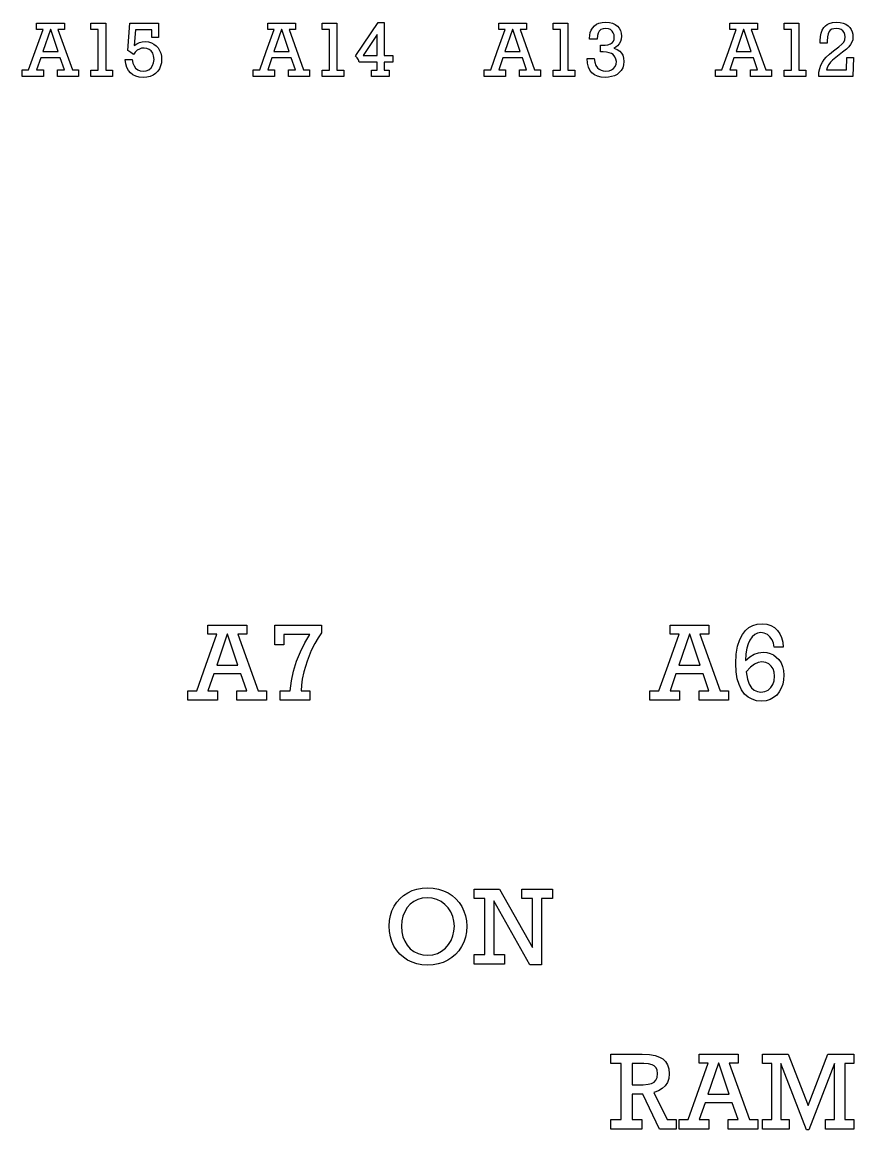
# Model space of a CAD drawing. Header units: inches. Extents: x 0.65 to 6.18, y -4.64 to -1.15.
# Drawn here: x 0.652 to 1.912, y -2.833 to -1.154 of the extents above; entities that cross this region are included whole.
import ezdxf

# ---------------------------------------------------------------- set-up
doc = ezdxf.new("R2010")
doc.units = ezdxf.units.IN
doc.header["$MEASUREMENT"] = 0
doc.layers.add('User.Drawings', color=9, linetype='CONTINUOUS', true_color=0xc2c2c2)

msp = doc.modelspace()

# ---------------------------------------------------------------- linework, layer by layer
at = {"layer": 'User.Drawings', "linetype": 'CONTINUOUS'}
for p, q in [((0.6737, -1.1655), (0.6737, -1.1557)), ((0.6737, -1.1557), (0.7158, -1.1557)), ((0.7158, -1.1557), (0.7158, -1.1655)), ((0.756, -1.1654), (0.756, -1.1557)), ((0.756, -1.1557), (0.7783, -1.1557)), ((0.7783, -1.1557), (0.7783, -1.2267)), ((0.8117, -1.1973), (0.815, -1.1557)), ((0.815, -1.1557), (0.8582, -1.1557)), ((0.8582, -1.1557), (0.8582, -1.1772)), ((1.0237, -1.1655), (1.0237, -1.1557)), ((1.0237, -1.1557), (1.0658, -1.1557)), ((1.0658, -1.1557), (1.0658, -1.1655)), ((1.106, -1.1654), (1.106, -1.1557)), ((1.106, -1.1557), (1.1283, -1.1557)), ((1.1283, -1.1557), (1.1283, -1.2267)), ((1.1574, -1.2049), (1.1908, -1.1548)), ((1.1908, -1.1548), (1.2002, -1.1548)), ((1.2002, -1.1548), (1.2002, -1.2049)), ((1.3737, -1.1655), (1.3737, -1.1557)), ((1.3737, -1.1557), (1.4158, -1.1557)), ((1.4158, -1.1557), (1.4158, -1.1655)), ((1.456, -1.1654), (1.456, -1.1557)), ((1.456, -1.1557), (1.4783, -1.1557)), ((1.4783, -1.1557), (1.4783, -1.2267)), ((1.5186, -1.1598), (1.5219, -1.1574)), ((1.5219, -1.1574), (1.5252, -1.1559)), ((1.5252, -1.1559), (1.5305, -1.1546)), ((1.5305, -1.1546), (1.5351, -1.1541)), ((1.5351, -1.1541), (1.5412, -1.1546)), ((1.5412, -1.1546), (1.5462, -1.1558)), ((1.5462, -1.1558), (1.5502, -1.1577)), ((1.5502, -1.1577), (1.5534, -1.1602)), ((1.7237, -1.1655), (1.7237, -1.1557)), ((1.7237, -1.1557), (1.7658, -1.1557)), ((1.7658, -1.1557), (1.7658, -1.1655)), ((1.806, -1.1654), (1.806, -1.1557)), ((1.806, -1.1557), (1.8283, -1.1557)), ((1.8283, -1.1557), (1.8283, -1.2267)), ((1.8685, -1.1598), (1.8713, -1.1577)), ((1.8713, -1.1577), (1.8743, -1.1561)), ((1.8743, -1.1561), (1.8793, -1.1547)), ((1.8793, -1.1547), (1.8856, -1.1541)), ((1.8856, -1.1541), (1.891, -1.1545)), ((1.891, -1.1545), (1.8955, -1.1556)), ((1.8955, -1.1556), (1.8993, -1.1572)), ((1.8993, -1.1572), (1.9027, -1.1596)), ((0.6715, -1.1988), (0.6834, -1.1655)), ((0.6834, -1.1655), (0.6737, -1.1655)), ((0.6946, -1.1655), (0.6831, -1.1988)), ((0.695, -1.1655), (0.6946, -1.1655)), ((0.7062, -1.1988), (0.695, -1.1655)), ((0.7158, -1.1655), (0.706, -1.1655)), ((0.706, -1.1655), (0.728, -1.2265)), ((0.7671, -1.1654), (0.756, -1.1654)), ((0.7671, -1.2267), (0.7671, -1.1654)), ((0.8234, -1.1658), (0.8216, -1.1897)), ((0.8481, -1.1658), (0.8234, -1.1658)), ((0.8481, -1.1772), (0.8481, -1.1658)), ((1.0215, -1.1988), (1.0334, -1.1655)), ((1.0334, -1.1655), (1.0237, -1.1655)), ((1.0446, -1.1655), (1.0331, -1.1988)), ((1.045, -1.1655), (1.0446, -1.1655)), ((1.0562, -1.1988), (1.045, -1.1655)), ((1.0658, -1.1655), (1.056, -1.1655)), ((1.056, -1.1655), (1.078, -1.2265)), ((1.1171, -1.1654), (1.106, -1.1654)), ((1.1171, -1.2267), (1.1171, -1.1654)), ((1.1895, -1.173), (1.1682, -1.2049)), ((1.1895, -1.2049), (1.1895, -1.173)), ((1.3715, -1.1988), (1.3834, -1.1655)), ((1.3834, -1.1655), (1.3737, -1.1655)), ((1.3946, -1.1655), (1.3831, -1.1988)), ((1.395, -1.1655), (1.3946, -1.1655)), ((1.4062, -1.1988), (1.395, -1.1655)), ((1.4158, -1.1655), (1.406, -1.1655)), ((1.406, -1.1655), (1.428, -1.2265)), ((1.4671, -1.1654), (1.456, -1.1654)), ((1.4671, -1.2267), (1.4671, -1.1654)), ((1.5111, -1.1791), (1.5114, -1.174)), ((1.5114, -1.174), (1.5123, -1.1697)), ((1.5123, -1.1697), (1.5137, -1.1662)), ((1.5137, -1.1662), (1.5155, -1.1633)), ((1.5155, -1.1633), (1.5186, -1.1598)), ((1.5231, -1.1746), (1.5225, -1.18)), ((1.5243, -1.1706), (1.5231, -1.1746)), ((1.526, -1.1677), (1.5243, -1.1706)), ((1.5284, -1.1655), (1.526, -1.1677)), ((1.5316, -1.1641), (1.5284, -1.1655)), ((1.5359, -1.1636), (1.5316, -1.1641)), ((1.54, -1.1641), (1.5359, -1.1636)), ((1.5431, -1.1655), (1.54, -1.1641)), ((1.5455, -1.1676), (1.5431, -1.1655)), ((1.5472, -1.1705), (1.5455, -1.1676)), ((1.5483, -1.1735), (1.5472, -1.1705)), ((1.5486, -1.1769), (1.5483, -1.1735)), ((1.5534, -1.1602), (1.5561, -1.1634)), ((1.5561, -1.1634), (1.558, -1.167)), ((1.558, -1.167), (1.5592, -1.171)), ((1.5592, -1.171), (1.5596, -1.1756)), ((1.7215, -1.1988), (1.7334, -1.1655)), ((1.7334, -1.1655), (1.7237, -1.1655)), ((1.7446, -1.1655), (1.7331, -1.1988)), ((1.745, -1.1655), (1.7446, -1.1655)), ((1.7562, -1.1988), (1.745, -1.1655)), ((1.7658, -1.1655), (1.756, -1.1655)), ((1.756, -1.1655), (1.778, -1.2265)), ((1.8171, -1.1654), (1.806, -1.1654)), ((1.8171, -1.2267), (1.8171, -1.1654)), ((1.8608, -1.1761), (1.8619, -1.1707)), ((1.8619, -1.1707), (1.8637, -1.1661)), ((1.8637, -1.1661), (1.8661, -1.1624)), ((1.8661, -1.1624), (1.8685, -1.1598)), ((1.8726, -1.1718), (1.8715, -1.1765)), ((1.8742, -1.1684), (1.8726, -1.1718)), ((1.8759, -1.1665), (1.8742, -1.1684)), ((1.8783, -1.165), (1.8759, -1.1665)), ((1.8813, -1.1641), (1.8783, -1.165)), ((1.8853, -1.1637), (1.8813, -1.1641)), ((1.8893, -1.1641), (1.8853, -1.1637)), ((1.8924, -1.1653), (1.8893, -1.1641)), ((1.895, -1.1671), (1.8924, -1.1653)), ((1.8969, -1.1696), (1.895, -1.1671)), ((1.8981, -1.1727), (1.8969, -1.1696)), ((1.8985, -1.1766), (1.8981, -1.1727)), ((1.9027, -1.1596), (1.9054, -1.1623)), ((1.9054, -1.1623), (1.9075, -1.1653)), ((1.9075, -1.1653), (1.909, -1.1688)), ((1.909, -1.1688), (1.9099, -1.1724)), ((1.9099, -1.1724), (1.9102, -1.1762)), ((0.8216, -1.1897), (0.8254, -1.1871)), ((0.8254, -1.1871), (0.8293, -1.1852)), ((0.8293, -1.1852), (0.8336, -1.1841)), ((0.8336, -1.1841), (0.8382, -1.1837)), ((0.8382, -1.1837), (0.8432, -1.1841)), ((0.8432, -1.1841), (0.8476, -1.1853)), ((0.8476, -1.1853), (0.8514, -1.1873)), ((0.8582, -1.1772), (0.8481, -1.1772)), ((0.8514, -1.1873), (0.8549, -1.19)), ((0.8549, -1.19), (0.8578, -1.1932)), ((1.5111, -1.18), (1.5111, -1.1791)), ((1.5225, -1.18), (1.5111, -1.18)), ((1.528, -1.1993), (1.528, -1.1892)), ((1.528, -1.1892), (1.5295, -1.1892)), ((1.5295, -1.1892), (1.5349, -1.189)), ((1.5349, -1.189), (1.5391, -1.1885)), ((1.5391, -1.1885), (1.5428, -1.1872)), ((1.5428, -1.1872), (1.5459, -1.185)), ((1.5459, -1.185), (1.5473, -1.183)), ((1.5473, -1.183), (1.5483, -1.1804)), ((1.5483, -1.1804), (1.5486, -1.1769)), ((1.5536, -1.1898), (1.551, -1.1921)), ((1.5561, -1.1869), (1.5536, -1.1898)), ((1.558, -1.1837), (1.5561, -1.1869)), ((1.5592, -1.1799), (1.558, -1.1837)), ((1.5596, -1.1756), (1.5592, -1.1799)), ((1.8604, -1.1827), (1.8608, -1.1761)), ((1.8604, -1.1858), (1.8604, -1.1827)), ((1.8711, -1.1858), (1.8604, -1.1858)), ((1.8715, -1.1765), (1.8711, -1.1831)), ((1.8711, -1.1831), (1.8711, -1.1858)), ((1.8886, -1.1917), (1.8935, -1.1876)), ((1.8935, -1.1876), (1.8963, -1.1843)), ((1.8963, -1.1843), (1.898, -1.1807)), ((1.898, -1.1807), (1.8985, -1.1766)), ((1.9041, -1.1914), (1.9002, -1.1952)), ((1.9067, -1.1882), (1.9041, -1.1914)), ((1.9086, -1.1846), (1.9067, -1.1882)), ((1.9098, -1.1807), (1.9086, -1.1846)), ((1.9102, -1.1762), (1.9098, -1.1807)), ((0.6616, -1.2265), (0.6715, -1.1988)), ((0.68, -1.2083), (0.6737, -1.2265)), ((0.7094, -1.2083), (0.68, -1.2083)), ((0.6831, -1.1988), (0.7062, -1.1988)), ((0.7157, -1.2265), (0.7094, -1.2083)), ((0.8163, -1.2001), (0.8117, -1.1973)), ((0.8202, -1.2034), (0.8163, -1.2001)), ((0.8231, -1.1996), (0.8202, -1.2034)), ((0.8261, -1.1968), (0.8231, -1.1996)), ((0.8293, -1.1949), (0.8261, -1.1968)), ((0.8327, -1.1938), (0.8293, -1.1949)), ((0.8364, -1.1934), (0.8327, -1.1938)), ((0.8406, -1.1939), (0.8364, -1.1934)), ((0.8441, -1.1954), (0.8406, -1.1939)), ((0.8472, -1.1978), (0.8441, -1.1954)), ((0.8495, -1.2011), (0.8472, -1.1978)), ((0.8509, -1.2052), (0.8495, -1.2011)), ((0.8515, -1.2106), (0.8509, -1.2052)), ((0.8578, -1.1932), (0.86, -1.197)), ((0.86, -1.197), (0.8617, -1.2011)), ((0.8617, -1.2011), (0.8627, -1.2056)), ((0.8627, -1.2056), (0.863, -1.2104)), ((1.0116, -1.2265), (1.0215, -1.1988)), ((1.03, -1.2083), (1.0237, -1.2265)), ((1.0594, -1.2083), (1.03, -1.2083)), ((1.0331, -1.1988), (1.0562, -1.1988)), ((1.0657, -1.2265), (1.0594, -1.2083)), ((1.1569, -1.2056), (1.1574, -1.2049)), ((1.1592, -1.2083), (1.1569, -1.2056)), ((1.161, -1.2113), (1.1592, -1.2083)), ((1.1682, -1.2049), (1.1895, -1.2049)), ((1.2002, -1.2049), (1.2131, -1.2049)), ((1.2131, -1.2049), (1.2131, -1.2147)), ((1.3616, -1.2265), (1.3715, -1.1988)), ((1.38, -1.2083), (1.3737, -1.2265)), ((1.4094, -1.2083), (1.38, -1.2083)), ((1.3831, -1.1988), (1.4062, -1.1988)), ((1.4157, -1.2265), (1.4094, -1.2083)), ((1.5316, -1.1992), (1.528, -1.1993)), ((1.5369, -1.1995), (1.5316, -1.1992)), ((1.541, -1.2004), (1.5369, -1.1995)), ((1.5443, -1.2017), (1.541, -1.2004)), ((1.5468, -1.2034), (1.5443, -1.2017)), ((1.5496, -1.2065), (1.5468, -1.2034)), ((1.551, -1.1921), (1.5481, -1.1937)), ((1.5481, -1.1937), (1.5532, -1.1957)), ((1.5512, -1.21), (1.5496, -1.2065)), ((1.5532, -1.1957), (1.557, -1.1981)), ((1.557, -1.1981), (1.5597, -1.201)), ((1.5597, -1.201), (1.5616, -1.2044)), ((1.5616, -1.2044), (1.5628, -1.2086)), ((1.7116, -1.2265), (1.7215, -1.1988)), ((1.73, -1.2083), (1.7237, -1.2265)), ((1.7594, -1.2083), (1.73, -1.2083)), ((1.7331, -1.1988), (1.7562, -1.1988)), ((1.7657, -1.2265), (1.7594, -1.2083)), ((1.8668, -1.2107), (1.8696, -1.2074)), ((1.8696, -1.2074), (1.8745, -1.2027)), ((1.8745, -1.2027), (1.8805, -1.1978)), ((1.8893, -1.2037), (1.8794, -1.2115)), ((1.8805, -1.1978), (1.8886, -1.1917)), ((1.8944, -1.1998), (1.8893, -1.2037)), ((1.9002, -1.1952), (1.8944, -1.1998)), ((1.9006, -1.2264), (1.901, -1.2077)), ((1.901, -1.2077), (1.9108, -1.2077)), ((1.9108, -1.2077), (1.9102, -1.2366)), ((0.8087, -1.2173), (0.8078, -1.2108)), ((0.8078, -1.2108), (0.8183, -1.2108)), ((0.8103, -1.2227), (0.8087, -1.2173)), ((0.8127, -1.2272), (0.8103, -1.2227)), ((0.8183, -1.2108), (0.8194, -1.2161)), ((0.8194, -1.2161), (0.8212, -1.2204)), ((0.8212, -1.2204), (0.8237, -1.2237)), ((0.8237, -1.2237), (0.8269, -1.2263)), ((0.8437, -1.2262), (0.847, -1.2235)), ((0.847, -1.2235), (0.8494, -1.22)), ((0.8494, -1.22), (0.8509, -1.2158)), ((0.8509, -1.2158), (0.8515, -1.2106)), ((0.8597, -1.2248), (0.8571, -1.2286)), ((0.8615, -1.2205), (0.8597, -1.2248)), ((0.8626, -1.2157), (0.8615, -1.2205)), ((0.863, -1.2104), (0.8626, -1.2157)), ((1.1623, -1.2147), (1.161, -1.2113)), ((1.1895, -1.2147), (1.1623, -1.2147)), ((1.1895, -1.2267), (1.1895, -1.2147)), ((1.2131, -1.2147), (1.2002, -1.2147)), ((1.2002, -1.2147), (1.2002, -1.2267)), ((1.5081, -1.2165), (1.5075, -1.2092)), ((1.5075, -1.2092), (1.5182, -1.2092)), ((1.5095, -1.2224), (1.5081, -1.2165)), ((1.5118, -1.2271), (1.5095, -1.2224)), ((1.5182, -1.2092), (1.519, -1.215)), ((1.519, -1.215), (1.5207, -1.2196)), ((1.5207, -1.2196), (1.5232, -1.2232)), ((1.5232, -1.2232), (1.5257, -1.2254)), ((1.5445, -1.2264), (1.5475, -1.2243)), ((1.5475, -1.2243), (1.5499, -1.2214)), ((1.5499, -1.2214), (1.5513, -1.218)), ((1.5518, -1.214), (1.5512, -1.21)), ((1.5513, -1.218), (1.5518, -1.214)), ((1.5614, -1.2234), (1.5592, -1.2273)), ((1.5628, -1.2189), (1.5614, -1.2234)), ((1.5628, -1.2086), (1.5633, -1.2137)), ((1.5633, -1.2137), (1.5628, -1.2189)), ((1.8587, -1.2301), (1.8599, -1.2244)), ((1.8599, -1.2244), (1.8617, -1.2194)), ((1.8617, -1.2194), (1.8641, -1.2147)), ((1.8641, -1.2147), (1.8668, -1.2107)), ((1.8714, -1.2221), (1.8701, -1.2264)), ((1.8734, -1.2182), (1.8714, -1.2221)), ((1.8762, -1.2147), (1.8734, -1.2182)), ((1.8794, -1.2115), (1.8762, -1.2147)), ((0.6518, -1.2366), (0.6518, -1.2265)), ((0.6518, -1.2265), (0.6616, -1.2265)), ((0.6839, -1.2366), (0.6518, -1.2366)), ((0.6737, -1.2265), (0.6839, -1.2265)), ((0.6839, -1.2265), (0.6839, -1.2366)), ((0.7051, -1.2366), (0.7051, -1.2265)), ((0.7051, -1.2265), (0.7157, -1.2265)), ((0.737, -1.2366), (0.7051, -1.2366)), ((0.728, -1.2265), (0.737, -1.2265)), ((0.737, -1.2265), (0.737, -1.2366)), ((0.756, -1.2366), (0.756, -1.2267)), ((0.756, -1.2267), (0.7671, -1.2267)), ((0.7888, -1.2366), (0.756, -1.2366)), ((0.7783, -1.2267), (0.7888, -1.2267)), ((0.7888, -1.2267), (0.7888, -1.2366)), ((0.8157, -1.2309), (0.8127, -1.2272)), ((0.8194, -1.2338), (0.8157, -1.2309)), ((0.8238, -1.236), (0.8194, -1.2338)), ((0.829, -1.2374), (0.8238, -1.236)), ((0.8269, -1.2263), (0.8307, -1.2279)), ((0.8352, -1.2378), (0.829, -1.2374)), ((0.8307, -1.2279), (0.8353, -1.2284)), ((0.8407, -1.2374), (0.8352, -1.2378)), ((0.8353, -1.2284), (0.8398, -1.2279)), ((0.8398, -1.2279), (0.8437, -1.2262)), ((0.8456, -1.2363), (0.8407, -1.2374)), ((0.85, -1.2344), (0.8456, -1.2363)), ((0.8539, -1.2318), (0.85, -1.2344)), ((0.8571, -1.2286), (0.8539, -1.2318)), ((1.0018, -1.2366), (1.0018, -1.2265)), ((1.0018, -1.2265), (1.0116, -1.2265)), ((1.0339, -1.2366), (1.0018, -1.2366)), ((1.0237, -1.2265), (1.0339, -1.2265)), ((1.0339, -1.2265), (1.0339, -1.2366)), ((1.0551, -1.2366), (1.0551, -1.2265)), ((1.0551, -1.2265), (1.0657, -1.2265)), ((1.087, -1.2366), (1.0551, -1.2366)), ((1.078, -1.2265), (1.087, -1.2265)), ((1.087, -1.2265), (1.087, -1.2366)), ((1.106, -1.2366), (1.106, -1.2267)), ((1.106, -1.2267), (1.1171, -1.2267)), ((1.1388, -1.2366), (1.106, -1.2366)), ((1.1283, -1.2267), (1.1388, -1.2267)), ((1.1388, -1.2267), (1.1388, -1.2366)), ((1.1809, -1.2366), (1.1809, -1.2267)), ((1.1809, -1.2267), (1.1895, -1.2267)), ((1.2077, -1.2366), (1.1809, -1.2366)), ((1.2002, -1.2267), (1.2077, -1.2267)), ((1.2077, -1.2267), (1.2077, -1.2366)), ((1.3518, -1.2366), (1.3518, -1.2265)), ((1.3518, -1.2265), (1.3616, -1.2265)), ((1.3839, -1.2366), (1.3518, -1.2366)), ((1.3737, -1.2265), (1.3839, -1.2265)), ((1.3839, -1.2265), (1.3839, -1.2366)), ((1.4051, -1.2366), (1.4051, -1.2265)), ((1.4051, -1.2265), (1.4157, -1.2265)), ((1.437, -1.2366), (1.4051, -1.2366)), ((1.428, -1.2265), (1.437, -1.2265)), ((1.437, -1.2265), (1.437, -1.2366)), ((1.456, -1.2366), (1.456, -1.2267)), ((1.456, -1.2267), (1.4671, -1.2267)), ((1.4888, -1.2366), (1.456, -1.2366)), ((1.4783, -1.2267), (1.4888, -1.2267)), ((1.4888, -1.2267), (1.4888, -1.2366)), ((1.5148, -1.2308), (1.5118, -1.2271)), ((1.5187, -1.2338), (1.5148, -1.2308)), ((1.5233, -1.236), (1.5187, -1.2338)), ((1.5288, -1.2373), (1.5233, -1.236)), ((1.5257, -1.2254), (1.5286, -1.2269)), ((1.5286, -1.2269), (1.532, -1.2279)), ((1.5354, -1.2378), (1.5288, -1.2373)), ((1.532, -1.2279), (1.536, -1.2282)), ((1.5401, -1.2376), (1.5354, -1.2378)), ((1.536, -1.2282), (1.5407, -1.2277)), ((1.5446, -1.2367), (1.5401, -1.2376)), ((1.5407, -1.2277), (1.5445, -1.2264)), ((1.5489, -1.2353), (1.5446, -1.2367)), ((1.5529, -1.2333), (1.5489, -1.2353)), ((1.5563, -1.2306), (1.5529, -1.2333)), ((1.5592, -1.2273), (1.5563, -1.2306)), ((1.7018, -1.2366), (1.7018, -1.2265)), ((1.7018, -1.2265), (1.7116, -1.2265)), ((1.7339, -1.2366), (1.7018, -1.2366)), ((1.7237, -1.2265), (1.7339, -1.2265)), ((1.7339, -1.2265), (1.7339, -1.2366)), ((1.7551, -1.2366), (1.7551, -1.2265)), ((1.7551, -1.2265), (1.7657, -1.2265)), ((1.787, -1.2366), (1.7551, -1.2366)), ((1.778, -1.2265), (1.787, -1.2265)), ((1.787, -1.2265), (1.787, -1.2366)), ((1.806, -1.2366), (1.806, -1.2267)), ((1.806, -1.2267), (1.8171, -1.2267)), ((1.8388, -1.2366), (1.806, -1.2366)), ((1.8283, -1.2267), (1.8388, -1.2267)), ((1.8388, -1.2267), (1.8388, -1.2366)), ((1.8583, -1.2366), (1.8587, -1.2301)), ((1.9102, -1.2366), (1.8583, -1.2366)), ((1.8701, -1.2264), (1.9006, -1.2264)), ((0.9331, -2.0817), (0.9331, -2.068)), ((0.9331, -2.068), (0.9921, -2.068)), ((0.9921, -2.068), (0.9921, -2.0817)), ((1.0343, -2.0977), (1.0343, -2.068)), ((1.0343, -2.068), (1.1052, -2.068)), ((1.1052, -2.0795), (1.1, -2.0868)), ((1.1052, -2.068), (1.1052, -2.0795)), ((1.6331, -2.0817), (1.6331, -2.068)), ((1.6331, -2.068), (1.6921, -2.068)), ((1.6921, -2.068), (1.6921, -2.0817)), ((1.7428, -2.0818), (1.7474, -2.0759)), ((1.7474, -2.0759), (1.7525, -2.0715)), ((1.7525, -2.0715), (1.7583, -2.0684)), ((1.7583, -2.0684), (1.7649, -2.0665)), ((1.7657, -2.0799), (1.7614, -2.0819)), ((1.7649, -2.0665), (1.7725, -2.0658)), ((1.7706, -2.0792), (1.7657, -2.0799)), ((1.7759, -2.0799), (1.7706, -2.0792)), ((1.7725, -2.0658), (1.7798, -2.0665)), ((1.7805, -2.082), (1.7759, -2.0799)), ((1.7798, -2.0665), (1.786, -2.0684)), ((1.786, -2.0684), (1.7913, -2.0714)), ((1.7913, -2.0714), (1.7958, -2.0757)), ((1.7958, -2.0757), (1.7995, -2.0808)), ((1.7995, -2.0808), (1.8022, -2.0867)), ((0.9301, -2.1283), (0.9468, -2.0817)), ((0.9468, -2.0817), (0.9331, -2.0817)), ((0.9624, -2.0817), (0.9464, -2.1283)), ((0.963, -2.0817), (0.9624, -2.0817)), ((0.9786, -2.1283), (0.963, -2.0817)), ((0.9921, -2.0817), (0.9785, -2.0817)), ((0.9785, -2.0817), (1.0092, -2.1671)), ((1.0483, -2.0977), (1.0343, -2.0977)), ((1.0875, -2.0821), (1.0483, -2.0821)), ((1.0483, -2.0821), (1.0483, -2.0977)), ((1.0732, -2.1082), (1.0799, -2.0947)), ((1.0799, -2.0947), (1.0875, -2.0821)), ((1.0949, -2.0956), (1.0897, -2.1061)), ((1.1, -2.0868), (1.0949, -2.0956)), ((1.6301, -2.1283), (1.6468, -2.0817)), ((1.6468, -2.0817), (1.6331, -2.0817)), ((1.6624, -2.0817), (1.6464, -2.1283)), ((1.663, -2.0817), (1.6624, -2.0817)), ((1.6786, -2.1283), (1.663, -2.0817)), ((1.6921, -2.0817), (1.6785, -2.0817)), ((1.6785, -2.0817), (1.7092, -2.1671)), ((1.7354, -2.0996), (1.7386, -2.0898)), ((1.7386, -2.0898), (1.7428, -2.0818)), ((1.7514, -2.0959), (1.7495, -2.1028)), ((1.7539, -2.0904), (1.7514, -2.0959)), ((1.7574, -2.0853), (1.7539, -2.0904)), ((1.7614, -2.0819), (1.7574, -2.0853)), ((1.7844, -2.0855), (1.7805, -2.082)), ((1.7876, -2.09), (1.7844, -2.0855)), ((1.7898, -2.0952), (1.7876, -2.09)), ((1.791, -2.1011), (1.7898, -2.0952)), ((1.8022, -2.0867), (1.804, -2.0934)), ((1.804, -2.0934), (1.8047, -2.1011)), ((1.0673, -2.1226), (1.0732, -2.1082)), ((1.0897, -2.1061), (1.0833, -2.1223)), ((1.7326, -2.1259), (1.7333, -2.1116)), ((1.7333, -2.1116), (1.7354, -2.0996)), ((1.7481, -2.1112), (1.7475, -2.1213)), ((1.7495, -2.1028), (1.7481, -2.1112)), ((1.7539, -2.1157), (1.7604, -2.1119)), ((1.7604, -2.1119), (1.7671, -2.1096)), ((1.7671, -2.1096), (1.7742, -2.1089)), ((1.7742, -2.1089), (1.7797, -2.1093)), ((1.7797, -2.1093), (1.7848, -2.1107)), ((1.7848, -2.1107), (1.7897, -2.113)), ((1.7897, -2.113), (1.7941, -2.1161)), ((1.8047, -2.1011), (1.791, -2.1011)), ((0.9162, -2.1671), (0.9301, -2.1283)), ((0.9464, -2.1283), (0.9786, -2.1283)), ((1.0627, -2.1374), (1.0673, -2.1226)), ((1.0833, -2.1223), (1.0784, -2.1385)), ((1.6162, -2.1671), (1.6301, -2.1283)), ((1.6464, -2.1283), (1.6786, -2.1283)), ((1.7332, -2.1386), (1.7326, -2.1259)), ((1.7475, -2.1213), (1.7539, -2.1157)), ((1.7549, -2.1315), (1.7483, -2.1387)), ((1.761, -2.127), (1.7549, -2.1315)), ((1.7667, -2.1244), (1.761, -2.127)), ((1.7724, -2.1236), (1.7667, -2.1244)), ((1.778, -2.1244), (1.7724, -2.1236)), ((1.7826, -2.1264), (1.778, -2.1244)), ((1.7863, -2.1298), (1.7826, -2.1264)), ((1.7891, -2.1341), (1.7863, -2.1298)), ((1.7941, -2.1161), (1.798, -2.12)), ((1.798, -2.12), (1.8013, -2.1249)), ((1.8013, -2.1249), (1.8036, -2.1303)), ((1.8036, -2.1303), (1.8051, -2.1365)), ((0.9419, -2.1416), (0.9331, -2.1671)), ((0.9831, -2.1416), (0.9419, -2.1416)), ((0.9919, -2.1671), (0.9831, -2.1416)), ((1.0595, -2.1523), (1.0627, -2.1374)), ((1.0784, -2.1385), (1.076, -2.1496)), ((1.6419, -2.1416), (1.6331, -2.1671)), ((1.6831, -2.1416), (1.6419, -2.1416)), ((1.6919, -2.1671), (1.6831, -2.1416)), ((1.7332, -2.1387), (1.7332, -2.1386)), ((1.7349, -2.1492), (1.7332, -2.1387)), ((1.7483, -2.1387), (1.7503, -2.1495)), ((1.7907, -2.1392), (1.7891, -2.1341)), ((1.7913, -2.1453), (1.7907, -2.1392)), ((1.7907, -2.152), (1.7913, -2.1453)), ((1.8051, -2.1365), (1.8056, -2.1437)), ((1.8056, -2.1437), (1.8052, -2.1509)), ((1.0577, -2.1674), (1.0595, -2.1523)), ((1.0747, -2.159), (1.0742, -2.1671)), ((1.076, -2.1496), (1.0747, -2.159)), ((1.7376, -2.1578), (1.7349, -2.1492)), ((1.7416, -2.166), (1.7376, -2.1578)), ((1.7503, -2.1495), (1.7532, -2.1573)), ((1.7532, -2.1573), (1.7567, -2.1628)), ((1.7567, -2.1628), (1.7608, -2.1665)), ((1.7818, -2.1663), (1.7858, -2.1625)), ((1.7858, -2.1625), (1.7888, -2.1577)), ((1.7888, -2.1577), (1.7907, -2.152)), ((1.8017, -2.1635), (1.7985, -2.1691)), ((1.8038, -2.1574), (1.8017, -2.1635)), ((1.8052, -2.1509), (1.8038, -2.1574)), ((0.9025, -2.1813), (0.9025, -2.1671)), ((0.9025, -2.1671), (0.9162, -2.1671)), ((0.9475, -2.1813), (0.9025, -2.1813)), ((0.9331, -2.1671), (0.9475, -2.1671)), ((0.9475, -2.1671), (0.9475, -2.1813)), ((0.9771, -2.1813), (0.9771, -2.1671)), ((0.9771, -2.1671), (0.9919, -2.1671)), ((1.0218, -2.1813), (0.9771, -2.1813)), ((1.0092, -2.1671), (1.0218, -2.1671)), ((1.0218, -2.1671), (1.0218, -2.1813)), ((1.0426, -2.1813), (1.0426, -2.1674)), ((1.0426, -2.1674), (1.0577, -2.1674)), ((1.0875, -2.1813), (1.0426, -2.1813)), ((1.0742, -2.1671), (1.0742, -2.1674)), ((1.0742, -2.1674), (1.0875, -2.1674)), ((1.0875, -2.1674), (1.0875, -2.1813)), ((1.6025, -2.1813), (1.6025, -2.1671)), ((1.6025, -2.1671), (1.6162, -2.1671)), ((1.6475, -2.1813), (1.6025, -2.1813)), ((1.6331, -2.1671), (1.6475, -2.1671)), ((1.6475, -2.1671), (1.6475, -2.1813)), ((1.6771, -2.1813), (1.6771, -2.1671)), ((1.6771, -2.1671), (1.6919, -2.1671)), ((1.7218, -2.1813), (1.6771, -2.1813)), ((1.7092, -2.1671), (1.7218, -2.1671)), ((1.7218, -2.1671), (1.7218, -2.1813)), ((1.7461, -2.1722), (1.7416, -2.166)), ((1.7514, -2.1768), (1.7461, -2.1722)), ((1.7575, -2.1802), (1.7514, -2.1768)), ((1.7642, -2.1823), (1.7575, -2.1802)), ((1.7608, -2.1665), (1.7654, -2.1686)), ((1.7654, -2.1686), (1.7709, -2.1694)), ((1.7709, -2.1694), (1.7769, -2.1686)), ((1.7769, -2.1686), (1.7818, -2.1663)), ((1.7846, -2.1806), (1.7785, -2.1824)), ((1.7899, -2.1777), (1.7846, -2.1806)), ((1.7947, -2.1738), (1.7899, -2.1777)), ((1.7985, -2.1691), (1.7947, -2.1738)), ((1.7716, -2.183), (1.7642, -2.1823)), ((1.7785, -2.1824), (1.7716, -2.183)), ((1.2497, -2.4677), (1.2575, -2.4663)), ((1.2575, -2.4663), (1.2658, -2.4658)), ((1.2658, -2.4658), (1.2745, -2.4663)), ((1.2745, -2.4663), (1.2825, -2.4678)), ((1.2193, -2.4876), (1.2241, -2.4821)), ((1.2241, -2.4821), (1.2296, -2.4773)), ((1.2296, -2.4773), (1.2358, -2.4732)), ((1.2358, -2.4732), (1.2426, -2.47)), ((1.2426, -2.47), (1.2497, -2.4677)), ((1.2511, -2.4835), (1.245, -2.4866)), ((1.2578, -2.4816), (1.2511, -2.4835)), ((1.2654, -2.4809), (1.2578, -2.4816)), ((1.273, -2.4816), (1.2654, -2.4809)), ((1.28, -2.4835), (1.273, -2.4816)), ((1.2864, -2.4867), (1.28, -2.4835)), ((1.2825, -2.4678), (1.2899, -2.4702)), ((1.2899, -2.4702), (1.2968, -2.4734)), ((1.2968, -2.4734), (1.3032, -2.4777)), ((1.3032, -2.4777), (1.3088, -2.4825)), ((1.3088, -2.4825), (1.3136, -2.4881)), ((1.3362, -2.4821), (1.3362, -2.468)), ((1.3362, -2.468), (1.3749, -2.468)), ((1.3524, -2.4821), (1.3362, -2.4821)), ((1.3524, -2.5671), (1.3524, -2.4821)), ((1.3749, -2.468), (1.4247, -2.5561)), ((1.4085, -2.4821), (1.4085, -2.468)), ((1.4085, -2.468), (1.4551, -2.468)), ((1.4247, -2.4821), (1.4085, -2.4821)), ((1.4247, -2.5561), (1.4247, -2.4821)), ((1.4551, -2.4821), (1.4384, -2.4821)), ((1.4384, -2.4821), (1.4384, -2.5826)), ((1.4551, -2.468), (1.4551, -2.4821)), ((1.2096, -2.5077), (1.2119, -2.5005)), ((1.2119, -2.5005), (1.2152, -2.4938)), ((1.2152, -2.4938), (1.2193, -2.4876)), ((1.2349, -2.4959), (1.2312, -2.502)), ((1.2395, -2.4907), (1.2349, -2.4959)), ((1.245, -2.4866), (1.2395, -2.4907)), ((1.2922, -2.491), (1.2864, -2.4867)), ((1.2971, -2.4962), (1.2922, -2.491)), ((1.3011, -2.5024), (1.2971, -2.4962)), ((1.3136, -2.4881), (1.3177, -2.4943)), ((1.3177, -2.4943), (1.3209, -2.5011)), ((1.4208, -2.5826), (1.3664, -2.4856)), ((1.3664, -2.4856), (1.3664, -2.5671)), ((1.2077, -2.5238), (1.2082, -2.5154)), ((1.2082, -2.5154), (1.2096, -2.5077)), ((1.2269, -2.516), (1.2264, -2.5239)), ((1.2285, -2.5087), (1.2269, -2.516)), ((1.2312, -2.502), (1.2285, -2.5087)), ((1.304, -2.5092), (1.3011, -2.5024)), ((1.3058, -2.5164), (1.304, -2.5092)), ((1.3064, -2.5241), (1.3058, -2.5164)), ((1.3209, -2.5011), (1.3232, -2.5082)), ((1.3232, -2.5082), (1.3246, -2.5159)), ((1.3246, -2.5159), (1.3251, -2.5241)), ((1.2077, -2.5239), (1.2077, -2.5238)), ((1.2082, -2.5322), (1.2077, -2.5239)), ((1.2096, -2.54), (1.2082, -2.5322)), ((1.2264, -2.5239), (1.2269, -2.5323)), ((1.2269, -2.5323), (1.2286, -2.5399)), ((1.3042, -2.5387), (1.3058, -2.5316)), ((1.3058, -2.5316), (1.3064, -2.5241)), ((1.3246, -2.5327), (1.3231, -2.5406)), ((1.3251, -2.5241), (1.3246, -2.5327)), ((1.2118, -2.5473), (1.2096, -2.54)), ((1.215, -2.5542), (1.2118, -2.5473)), ((1.2286, -2.5399), (1.2312, -2.5467)), ((1.2312, -2.5467), (1.235, -2.5529)), ((1.2976, -2.5519), (1.3014, -2.5456)), ((1.3014, -2.5456), (1.3042, -2.5387)), ((1.3207, -2.548), (1.3174, -2.5548)), ((1.3231, -2.5406), (1.3207, -2.548)), ((1.2191, -2.5606), (1.215, -2.5542)), ((1.2238, -2.5662), (1.2191, -2.5606)), ((1.2293, -2.5711), (1.2238, -2.5662)), ((1.235, -2.5529), (1.2396, -2.5581)), ((1.2396, -2.5581), (1.2452, -2.5623)), ((1.2452, -2.5623), (1.2515, -2.5653)), ((1.2515, -2.5653), (1.2585, -2.5672)), ((1.2585, -2.5672), (1.2663, -2.5678)), ((1.2663, -2.5678), (1.2739, -2.5672)), ((1.2739, -2.5672), (1.2808, -2.5651)), ((1.2808, -2.5651), (1.2872, -2.5618)), ((1.2872, -2.5618), (1.2929, -2.5572)), ((1.2929, -2.5572), (1.2976, -2.5519)), ((1.3083, -2.5668), (1.3027, -2.5716)), ((1.3132, -2.5612), (1.3083, -2.5668)), ((1.3174, -2.5548), (1.3132, -2.5612)), ((1.3362, -2.5813), (1.3362, -2.5671)), ((1.3362, -2.5671), (1.3524, -2.5671)), ((1.3664, -2.5671), (1.3826, -2.5671)), ((1.3826, -2.5671), (1.3826, -2.5813)), ((1.2355, -2.5753), (1.2293, -2.5711)), ((1.2423, -2.5786), (1.2355, -2.5753)), ((1.2495, -2.581), (1.2423, -2.5786)), ((1.2572, -2.5825), (1.2495, -2.581)), ((1.2657, -2.583), (1.2572, -2.5825)), ((1.2742, -2.5825), (1.2657, -2.583)), ((1.2821, -2.5811), (1.2742, -2.5825)), ((1.2895, -2.5788), (1.2821, -2.5811)), ((1.2963, -2.5756), (1.2895, -2.5788)), ((1.3027, -2.5716), (1.2963, -2.5756)), ((1.3826, -2.5813), (1.3362, -2.5813)), ((1.4384, -2.5826), (1.4208, -2.5826)), ((1.5435, -2.7321), (1.5435, -2.718)), ((1.5435, -2.718), (1.5907, -2.718)), ((1.5907, -2.718), (1.602, -2.7185)), ((1.602, -2.7185), (1.6108, -2.72)), ((1.6773, -2.7317), (1.6773, -2.718)), ((1.6773, -2.718), (1.7363, -2.718)), ((1.7363, -2.718), (1.7363, -2.7317)), ((1.7733, -2.7321), (1.7733, -2.718)), ((1.7733, -2.718), (1.8123, -2.718)), ((1.8123, -2.718), (1.8422, -2.7956)), ((1.8422, -2.7956), (1.8722, -2.718)), ((1.8722, -2.718), (1.9115, -2.718)), ((1.9115, -2.718), (1.9115, -2.7321)), ((1.5589, -2.7321), (1.5435, -2.7321)), ((1.5589, -2.7641), (1.5589, -2.7321)), ((1.5936, -2.7321), (1.576, -2.7321)), ((1.576, -2.7321), (1.576, -2.7641)), ((1.6007, -2.7326), (1.5936, -2.7321)), ((1.6058, -2.7339), (1.6007, -2.7326)), ((1.6093, -2.7358), (1.6058, -2.7339)), ((1.612, -2.7386), (1.6093, -2.7358)), ((1.6108, -2.72), (1.6174, -2.7223)), ((1.6174, -2.7223), (1.6223, -2.7251)), ((1.6223, -2.7251), (1.6264, -2.729)), ((1.6264, -2.729), (1.6294, -2.7339)), ((1.6294, -2.7339), (1.6313, -2.74)), ((1.6743, -2.7783), (1.691, -2.7317)), ((1.691, -2.7317), (1.6773, -2.7317)), ((1.7066, -2.7317), (1.6906, -2.7783)), ((1.7072, -2.7317), (1.7066, -2.7317)), ((1.7228, -2.7783), (1.7072, -2.7317)), ((1.7363, -2.7317), (1.7227, -2.7317)), ((1.7227, -2.7317), (1.7534, -2.8171)), ((1.7871, -2.7321), (1.7733, -2.7321)), ((1.7871, -2.8171), (1.7871, -2.7321)), ((1.8398, -2.8326), (1.8011, -2.7321)), ((1.8011, -2.7321), (1.8011, -2.8171)), ((1.8822, -2.7321), (1.8432, -2.8326)), ((1.8822, -2.8171), (1.8822, -2.7321)), ((1.9115, -2.7321), (1.8978, -2.7321)), ((1.8978, -2.7321), (1.8978, -2.8171)), ((1.6137, -2.7423), (1.612, -2.7386)), ((1.6136, -2.7531), (1.6143, -2.7473)), ((1.6143, -2.7473), (1.6137, -2.7423)), ((1.6313, -2.74), (1.632, -2.7476)), ((1.632, -2.7476), (1.6313, -2.7546)), ((1.5589, -2.8171), (1.5589, -2.7641)), ((1.576, -2.7641), (1.5925, -2.7641)), ((1.5925, -2.7641), (1.5999, -2.7635)), ((1.5999, -2.7635), (1.6052, -2.7622)), ((1.6052, -2.7622), (1.609, -2.7603)), ((1.609, -2.7603), (1.6118, -2.7573)), ((1.6118, -2.7573), (1.6136, -2.7531)), ((1.6258, -2.7658), (1.6213, -2.7701)), ((1.6292, -2.7606), (1.6258, -2.7658)), ((1.6313, -2.7546), (1.6292, -2.7606)), ((1.5919, -2.7783), (1.576, -2.7783)), ((1.576, -2.7783), (1.576, -2.8171)), ((1.617, -2.8313), (1.5919, -2.7783)), ((1.6156, -2.7735), (1.6086, -2.776)), ((1.6086, -2.776), (1.6286, -2.8171)), ((1.6213, -2.7701), (1.6156, -2.7735)), ((1.6604, -2.8171), (1.6743, -2.7783)), ((1.6906, -2.7783), (1.7228, -2.7783)), ((1.6862, -2.7916), (1.6773, -2.8171)), ((1.7273, -2.7916), (1.6862, -2.7916)), ((1.7362, -2.8171), (1.7273, -2.7916)), ((1.5435, -2.8313), (1.5435, -2.8171)), ((1.5435, -2.8171), (1.5589, -2.8171)), ((1.576, -2.8171), (1.5905, -2.8171)), ((1.5905, -2.8171), (1.5905, -2.8313)), ((1.6286, -2.8171), (1.6425, -2.8171)), ((1.6425, -2.8171), (1.6425, -2.8313)), ((1.6467, -2.8313), (1.6467, -2.8171)), ((1.6467, -2.8171), (1.6604, -2.8171)), ((1.6773, -2.8171), (1.6917, -2.8171)), ((1.6917, -2.8171), (1.6917, -2.8313)), ((1.7213, -2.8313), (1.7213, -2.8171)), ((1.7213, -2.8171), (1.7362, -2.8171)), ((1.7534, -2.8171), (1.766, -2.8171)), ((1.766, -2.8171), (1.766, -2.8313)), ((1.7733, -2.8313), (1.7733, -2.8171)), ((1.7733, -2.8171), (1.7871, -2.8171)), ((1.8011, -2.8171), (1.8136, -2.8171)), ((1.8136, -2.8171), (1.8136, -2.8313)), ((1.8688, -2.8313), (1.8688, -2.8171)), ((1.8688, -2.8171), (1.8822, -2.8171)), ((1.8978, -2.8171), (1.9115, -2.8171)), ((1.9115, -2.8171), (1.9115, -2.8313)), ((1.5905, -2.8313), (1.5435, -2.8313)), ((1.6425, -2.8313), (1.617, -2.8313)), ((1.6917, -2.8313), (1.6467, -2.8313)), ((1.766, -2.8313), (1.7213, -2.8313)), ((1.8136, -2.8313), (1.7733, -2.8313)), ((1.8432, -2.8326), (1.8398, -2.8326)), ((1.9115, -2.8313), (1.8688, -2.8313))]:
    msp.add_line(p, q, dxfattribs=at)

doc.saveas('drawing.dxf')
